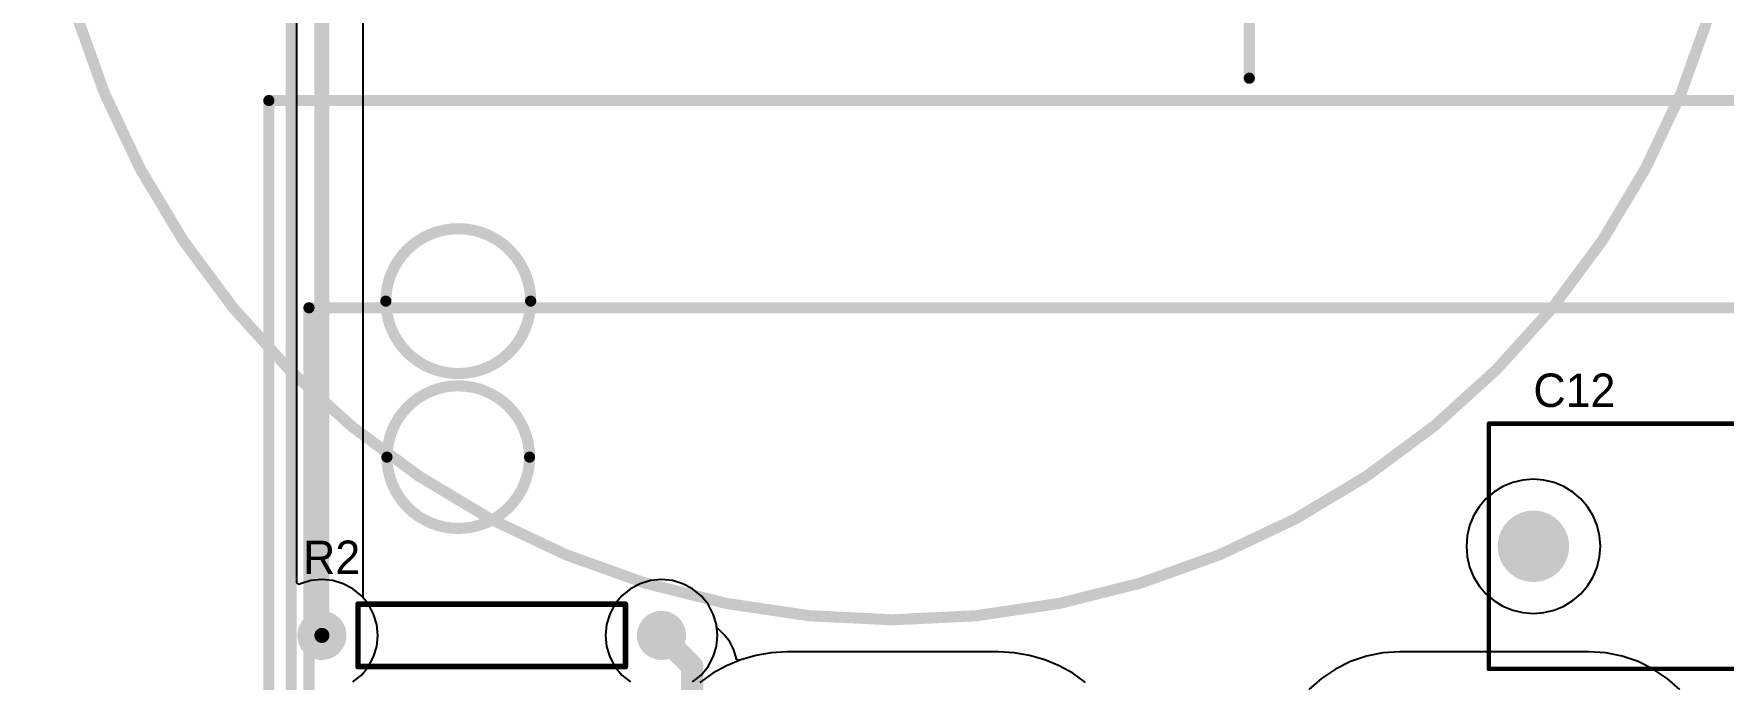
# Model space of a CAD drawing. Extents: x 69 to 227, y 90 to 377.
# Drawn here: x 69.5 to 145.3, y 192.5 to 221.5 of the extents above; entities that cross this region are included whole.
import ezdxf

# ---------------------------------------------------------------- set-up
doc = ezdxf.new("R2010")
doc.units = 0
doc.layers.get('0').update_dxf_attribs({"linetype": 'CONTINUOUS'})
for name, color, linetype in [('BOTTOMLAYER', 5, 'CONTINUOUS'), ('BOTTOMOVERLAY', 54, 'CONTINUOUS'), ('BOTTOMSOLDER', 6, 'CONTINUOUS'), ('MECHANICAL4', 56, 'CONTINUOUS'), ('MULTILAYER', 9, 'CONTINUOUS'), ('TOPLAYER', 1, 'CONTINUOUS'), ('TOPOVERLAY', 2, 'CONTINUOUS'), ('TOPSOLDER', 216, 'CONTINUOUS')]:
    doc.layers.add(name, color=color, linetype=linetype)

# ---------------------------------------------------------------- blocks, each defined once
blk = doc.blocks.new('R___A_____0_6___10')
at = {"layer": 'BOTTOMLAYER', "const_width": 1.00000054}
for points in [[(-8.119999, 0, 1), (-7.120000999999999, 0, 1)], [(7.120000999999999, 0, 1), (8.119999, 0, 1)]]:
    blk.add_lwpolyline(points, format="xyb", close=True, dxfattribs=at)
at = {"layer": 'BOTTOMSOLDER', "const_width": 1.10160054}
for points in [[(-8.170798999999999, 0, 1), (-7.069200999999999, 0, 1)], [(7.069200999999999, 0, 1), (8.170798999999999, 0, 1)]]:
    blk.add_lwpolyline(points, format="xyb", close=True, dxfattribs=at)
at = {"layer": 'MULTILAYER', "const_width": 1.00000054}
for points in [[(-8.119999, 0, 1), (-7.120000999999999, 0, 1)], [(7.120000999999999, 0, 1), (8.119999, 0, 1)]]:
    blk.add_lwpolyline(points, format="xyb", close=True, dxfattribs=at)
at = {"layer": 'TOPLAYER', "const_width": 1.00000054}
for points in [[(-8.119999, 0, 1), (-7.120000999999999, 0, 1)], [(7.120000999999999, 0, 1), (8.119999, 0, 1)]]:
    blk.add_lwpolyline(points, format="xyb", close=True, dxfattribs=at)
at = {"layer": 'TOPOVERLAY', "const_width": 0.254}
for points in [[(6.000000699999999, 1.39999974), (-6.000000699999999, 1.3999972)], [(-6.000000699999999, 1.3999972), (-6.000000699999999, -1.39999974)], [(6.000000699999999, 1.39999974), (6.000000699999999, -1.3999972)], [(6.000000699999999, -1.3999972), (-6.000000699999999, -1.39999974)]]:
    blk.add_lwpolyline(points, dxfattribs=at)
at = {"layer": 'TOPOVERLAY', "const_width": 0.127}
for points in [[(-6.0635007, 1.3999972, 1), (-5.9365007, 1.3999972, 1)], [(-6.0635007, 1.3999972, 1), (-5.9365007, 1.3999972, 1)], [(5.9365007, 1.39999974, 1), (6.0635007, 1.39999974, 1)], [(5.9365007, 1.39999974, 1), (6.0635007, 1.39999974, 1)], [(-6.0635007, -1.39999974, 1), (-5.9365007, -1.39999974, 1)], [(-6.0635007, -1.39999974, 1), (-5.9365007, -1.39999974, 1)], [(5.9365007, -1.3999972, 1), (6.0635007, -1.3999972, 1)], [(5.9365007, -1.3999972, 1), (6.0635007, -1.3999972, 1)]]:
    blk.add_lwpolyline(points, format="xyb", close=True, dxfattribs=at)
at = {"layer": 'TOPSOLDER', "const_width": 1.10160054}
for points in [[(-8.170798999999999, 0, 1), (-7.069200999999999, 0, 1)], [(7.069200999999999, 0, 1), (8.170798999999999, 0, 1)]]:
    blk.add_lwpolyline(points, format="xyb", close=True, dxfattribs=at)
blk = doc.blocks.new('B32653A0224_12')
at = {"layer": 'BOTTOMLAYER', "const_width": 1.49999954}
for points in [[(-11.99999886, 0, 1), (-10.50000186, 0, 1)], [(10.50000186, 0, 1), (11.99999886, 0, 1)]]:
    blk.add_lwpolyline(points, format="xyb", close=True, dxfattribs=at)
at = {"layer": 'BOTTOMSOLDER', "const_width": 1.60159954}
for points in [[(-12.05079886, 0, 1), (-10.44920186, 0, 1)], [(10.44920186, 0, 1), (12.05079886, 0, 1)]]:
    blk.add_lwpolyline(points, format="xyb", close=True, dxfattribs=at)
at = {"layer": 'MULTILAYER', "const_width": 1.49999954}
for points in [[(-11.99999886, 0, 1), (-10.50000186, 0, 1)], [(10.50000186, 0, 1), (11.99999886, 0, 1)]]:
    blk.add_lwpolyline(points, format="xyb", close=True, dxfattribs=at)
at = {"layer": 'TOPLAYER', "const_width": 1.49999954}
for points in [[(-11.99999886, 0, 1), (-10.50000186, 0, 1)], [(10.50000186, 0, 1), (11.99999886, 0, 1)]]:
    blk.add_lwpolyline(points, format="xyb", close=True, dxfattribs=at)
at = {"layer": 'TOPOVERLAY', "const_width": 0.1999996}
for points in [[(-13.2499989, 5.49999916), (-13.2499989, -5.49999916)], [(13.2499989, 5.49999916), (-13.2499989, 5.49999916)], [(13.2499989, 5.49999916), (13.2499989, -5.49999916)], [(13.2499989, -5.49999916), (-13.2499989, -5.49999916)]]:
    blk.add_lwpolyline(points, dxfattribs=at)
at = {"layer": 'TOPOVERLAY', "const_width": 0.0999998}
for points in [[(-13.2999988, 5.49999916, 1), (-13.199999, 5.49999916, 1)], [(-13.2999988, 5.49999916, 1), (-13.199999, 5.49999916, 1)], [(13.199999, 5.49999916, 1), (13.2999988, 5.49999916, 1)], [(13.199999, 5.49999916, 1), (13.2999988, 5.49999916, 1)], [(-13.2999988, -5.49999916, 1), (-13.199999, -5.49999916, 1)], [(-13.2999988, -5.49999916, 1), (-13.199999, -5.49999916, 1)], [(13.199999, -5.49999916, 1), (13.2999988, -5.49999916, 1)], [(13.199999, -5.49999916, 1), (13.2999988, -5.49999916, 1)]]:
    blk.add_lwpolyline(points, format="xyb", close=True, dxfattribs=at)
at = {"layer": 'TOPSOLDER', "const_width": 1.60159954}
for points in [[(-12.05079886, 0, 1), (-10.44920186, 0, 1)], [(10.44920186, 0, 1), (12.05079886, 0, 1)]]:
    blk.add_lwpolyline(points, format="xyb", close=True, dxfattribs=at)
blk = doc.blocks.new('PEH200YV447BMB2_19')
at = {"layer": 'TOPOVERLAY'}
for points, const_width in [([(38.2999996, 0, 1), (-38.2999996, 0, 1)], 0.499999), ([(-16.1249995, 13.99999994, 1), (-15.87500254, 13.99999994, 1)], 0.2499995)]:
    blk.add_lwpolyline(points, format="xyb", close=True, dxfattribs=dict(at, const_width=const_width))
at = {"layer": 'TOPOVERLAY', "const_width": 0.499999}
blk.add_lwpolyline([(-16.00000102, 13.99999994), (-16.00000102, 8.99999978)], dxfattribs=at)
blk = doc.blocks.new('CM300_SKM200_DUAL_FOOTPRIN')
at = {"layer": 'BOTTOMOVERLAY', "const_width": 0.499999}
for points in [[(-54.99999922, -39.99999874), (-54.99999922, 39.99999874)], [(-54.99999922, 39.99999874), (54.99999922, 39.99999874)], [(-53.20000027999999, 30.69999956), (53.20000027999999, 30.69999956)], [(-53.20000027999999, -30.69999956), (-53.20000027999999, 30.69999956)]]:
    blk.add_lwpolyline(points, dxfattribs=at)
at = {"layer": 'BOTTOMOVERLAY'}
for points, const_width in [([(-55.12499769999999, 39.99999874, 1), (-54.87500074, 39.99999874, 1)], 0.2499995), ([(-55.12499769999999, 39.99999874, 1), (-54.87500074, 39.99999874, 1)], 0.2499995), ([(-43.24999986, 30.99999896, 1), (-49.7500021, 30.99999896, 1)], 0.499999), ([(-49.87500058, 30.99999896, 1), (-49.62500361999999, 30.99999896, 1)], 0.2499995), ([(-43.37499834, 30.99999896, 1), (-43.12500138, 30.99999896, 1)], 0.2499995), ([(-53.32499875999999, 30.69999956, 1), (-53.0750018, 30.69999956, 1)], 0.2499995), ([(-53.32499875999999, 30.69999956, 1), (-53.0750018, 30.69999956, 1)], 0.2499995), ([(-43.29999976, 24.00000026, 1), (-49.7000022, 24.00000026, 1)], 0.499999), ([(-49.82500068, 24.00000026, 1), (-49.57500372, 24.00000026, 1)], 0.2499995), ([(-43.42499824, 24.00000026, 1), (-43.17500128, 24.00000026, 1)], 0.2499995)]:
    blk.add_lwpolyline(points, format="xyb", close=True, dxfattribs=dict(at, const_width=const_width))

msp = doc.modelspace()

# ---------------------------------------------------------------- linework, layer by layer
at = {"layer": 'BOTTOMLAYER'}
for p, q in [((81.25487686, 196.8568453), (81.25487178, 270.14315796)), ((134.98119308, 200.93455368), (134.6221209, 200.62787916)), ((135.38381864, 201.1812842), (134.98119308, 200.93455368)), ((135.82008396, 201.36198996), (135.38381864, 201.1812842)), ((136.27924738, 201.47222596), (135.82008396, 201.36198996)), ((136.75000082, 201.5092744), (136.27924738, 201.47222596)), ((137.22075426, 201.47222596), (136.75000082, 201.5092744)), ((137.67991768, 201.36198996), (137.22075426, 201.47222596)), ((138.116183, 201.1812842), (137.67991768, 201.36198996)), ((138.51880856, 200.93455368), (138.116183, 201.1812842)), ((138.87788074, 200.62787916), (138.51880856, 200.93455368)), ((134.31544638, 200.26880698), (134.06871586, 199.86618142)), ((134.6221209, 200.62787916), (134.31544638, 200.26880698)), ((139.18455526, 200.26880698), (138.87788074, 200.62787916)), ((139.43128578, 199.86618142), (139.18455526, 200.26880698)), ((133.8880101, 199.4299161), (133.7777741, 198.97075268)), ((134.06871586, 199.86618142), (133.8880101, 199.4299161)), ((139.61199154, 199.4299161), (139.43128578, 199.86618142)), ((139.72222754, 198.97075268), (139.61199154, 199.4299161)), ((133.7777741, 198.97075268), (133.74072566, 198.49999924)), ((139.75927598, 198.49999924), (139.72222754, 198.97075268)), ((133.74072566, 198.49999924), (133.7777741, 198.0292458)), ((133.7777741, 198.0292458), (133.8880101, 197.57008238)), ((139.61199154, 197.57008238), (139.72222754, 198.0292458)), ((139.72222754, 198.0292458), (139.75927598, 198.49999924)), ((133.8880101, 197.57008238), (134.06871586, 197.13381706)), ((134.06871586, 197.13381706), (134.31544638, 196.7311915)), ((139.18455526, 196.7311915), (139.43128578, 197.13381706)), ((139.43128578, 197.13381706), (139.61199154, 197.57008238)), ((81.36380983999999, 196.7915546), (81.25487686, 196.8568453)), ((81.41866368, 196.82087382), (81.36380983999999, 196.7915546)), ((81.88991496, 196.96382502), (81.41866368, 196.82087382)), ((82.38000034, 197.01209518), (81.88991496, 196.96382502)), ((82.87008571999999, 196.96382502), (82.38000034, 197.01209518)), ((83.341337, 196.82087382), (82.87008571999999, 196.96382502)), ((83.77564652, 196.58873052), (83.341337, 196.82087382)), ((84.1563214, 196.27632068), (83.77564652, 196.58873052)), ((96.22435416, 196.58873052), (95.84367927999999, 196.27632068)), ((96.65866367999999, 196.82087382), (96.22435416, 196.58873052)), ((97.12991496, 196.96382502), (96.65866367999999, 196.82087382)), ((97.62000033999999, 197.01209518), (97.12991496, 196.96382502)), ((98.11008572, 196.96382502), (97.62000033999999, 197.01209518)), ((98.581337, 196.82087382), (98.11008572, 196.96382502)), ((99.01564651999999, 196.58873052), (98.581337, 196.82087382)), ((99.3963214, 196.27632068), (99.01564651999999, 196.58873052)), ((134.31544638, 196.7311915), (134.6221209, 196.37211932)), ((134.6221209, 196.37211932), (134.98119308, 196.0654448)), ((138.51880856, 196.0654448), (138.87788074, 196.37211932)), ((138.87788074, 196.37211932), (139.18455526, 196.7311915)), ((84.46873124, 195.8956458), (84.1563214, 196.27632068)), ((84.70087453999999, 195.46133628), (84.46873124, 195.8956458)), ((95.53126943999999, 195.8956458), (95.29912614, 195.46133628)), ((95.84367927999999, 196.27632068), (95.53126943999999, 195.8956458)), ((99.70873123999999, 195.8956458), (99.3963214, 196.27632068)), ((99.94087454, 195.46133628), (99.70873123999999, 195.8956458)), ((134.98119308, 196.0654448), (135.38381864, 195.81871428)), ((135.38381864, 195.81871428), (135.82008396, 195.63800852)), ((135.82008396, 195.63800852), (136.27924738, 195.52777252)), ((137.22075426, 195.52777252), (137.67991768, 195.63800852)), ((137.67991768, 195.63800852), (138.116183, 195.81871428)), ((138.116183, 195.81871428), (138.51880856, 196.0654448)), ((84.84382574, 194.990085), (84.70087453999999, 195.46133628)), ((84.89209589999999, 194.49999962), (84.84382574, 194.990085)), ((95.15617494, 194.990085), (95.10790478, 194.49999962)), ((95.29912614, 195.46133628), (95.15617494, 194.990085)), ((100.08382574, 194.990085), (99.94087454, 195.46133628)), ((100.1320959, 194.49999962), (100.08382574, 194.990085)), ((136.27924738, 195.52777252), (136.75000082, 195.49072408)), ((136.75000082, 195.49072408), (137.22075426, 195.52777252)), ((84.84382574, 194.00991424), (84.89209589999999, 194.49999962)), ((95.10790478, 194.49999962), (95.15617494, 194.00991424)), ((100.08382574, 194.00991424), (100.1320959, 194.49999962)), ((84.46873124, 193.10435344), (84.70087453999999, 193.53866296)), ((84.70087453999999, 193.53866296), (84.84382574, 194.00991424)), ((95.15617494, 194.00991424), (95.29912614, 193.53866296)), ((95.29912614, 193.53866296), (95.53126943999999, 193.10435344)), ((99.70873123999999, 193.10435344), (99.94087454, 193.53866296)), ((99.94087454, 193.53866296), (100.08382574, 194.00991424)), ((101.18250274, 193.4085667), (100.53395438, 193.13992868)), ((101.85705308, 193.6029021), (101.18250274, 193.4085667)), ((102.54911926, 193.72048886), (101.85705308, 193.6029021)), ((103.24999924, 193.7598487), (102.54911926, 193.72048886)), ((112.75000056, 193.7598487), (103.24999924, 193.7598487)), ((113.45088054, 193.72048886), (112.75000056, 193.7598487)), ((114.14294672, 193.6029021), (113.45088054, 193.72048886)), ((114.81749706, 193.4085667), (114.14294672, 193.6029021)), ((115.46604542, 193.13992868), (114.81749706, 193.4085667)), ((129.25859848, 193.56599082), (128.54485086, 193.3237053)), ((129.99786548, 193.71304158), (129.25859848, 193.56599082)), ((130.75000012, 193.7623379), (129.99786548, 193.71304158)), ((139.24999836, 193.7623379), (130.75000012, 193.7623379)), ((140.002133, 193.71304158), (139.24999836, 193.7623379)), ((140.7414, 193.56599082), (140.002133, 193.71304158)), ((141.45514762, 193.3237053), (140.7414, 193.56599082)), ((83.77564652, 192.41126872), (84.1563214, 192.72367856)), ((84.1563214, 192.72367856), (84.46873124, 193.10435344)), ((95.53126943999999, 193.10435344), (95.84367927999999, 192.72367856)), ((95.84367927999999, 192.72367856), (96.22435416, 192.41126872)), ((99.01564651999999, 192.41126872), (99.3963214, 192.72367856)), ((99.91956139999999, 192.80036624), (99.34705048, 192.39414658)), ((99.3963214, 192.72367856), (99.70873123999999, 193.10435344)), ((100.53395438, 193.13992868), (99.91956139999999, 192.80036624)), ((116.0804384, 192.80036624), (115.46604542, 193.13992868)), ((116.65294932, 192.39414658), (116.0804384, 192.80036624)), ((127.8688324, 192.9903303), (127.2421128, 192.57157066)), ((128.54485086, 193.3237053), (127.8688324, 192.9903303)), ((142.13116608, 192.9903303), (141.45514762, 193.3237053)), ((142.75788568, 192.57157066), (142.13116608, 192.9903303)), ((127.2421128, 192.57157066), (126.6754134, 192.07458918)), ((143.32458508, 192.07458918), (142.75788568, 192.57157066))]:
    msp.add_line(p, q, dxfattribs=at)
at = {"layer": 'MECHANICAL4', "const_width": 0.499999}
msp.add_lwpolyline([(80.99998024, 376.50000138), (81.00000055999999, 90.49999934)], dxfattribs=at)
at = {"layer": 'TOPLAYER'}
for p, q in [((84.22639238, 196.19093858), (84.22638984, 270.8090596)), ((96.22435416, 196.58873052), (95.84367927999999, 196.27632068)), ((96.65866367999999, 196.82087382), (96.22435416, 196.58873052)), ((97.12991496, 196.96382502), (96.65866367999999, 196.82087382)), ((97.62000033999999, 197.01209518), (97.12991496, 196.96382502)), ((98.11008572, 196.96382502), (97.62000033999999, 197.01209518)), ((98.581337, 196.82087382), (98.11008572, 196.96382502)), ((99.01564651999999, 196.58873052), (98.581337, 196.82087382)), ((99.3963214, 196.27632068), (99.01564651999999, 196.58873052)), ((84.46873124, 195.8956458), (84.22639238, 196.19093858)), ((84.70087453999999, 195.46133628), (84.46873124, 195.8956458)), ((95.53126943999999, 195.8956458), (95.29912614, 195.46133628)), ((95.84367927999999, 196.27632068), (95.53126943999999, 195.8956458)), ((99.70873123999999, 195.8956458), (99.3963214, 196.27632068)), ((99.94087454, 195.46133628), (99.70873123999999, 195.8956458)), ((84.84382574, 194.990085), (84.70087453999999, 195.46133628)), ((84.89209589999999, 194.49999962), (84.84382574, 194.990085)), ((95.15617494, 194.990085), (95.10790478, 194.49999962)), ((95.29912614, 195.46133628), (95.15617494, 194.990085)), ((100.08382574, 194.990085), (99.94087454, 195.46133628)), ((100.0960406, 194.86607204), (100.08382574, 194.990085)), ((100.42105646, 194.54105618), (100.0960406, 194.86607204)), ((84.84382574, 194.00991424), (84.89209589999999, 194.49999962)), ((95.10790478, 194.49999962), (95.15617494, 194.00991424)), ((100.67098484, 194.23651526), (100.42105646, 194.54105618)), ((100.85669948, 193.8890712), (100.67098484, 194.23651526)), ((84.46873124, 193.10435344), (84.70087453999999, 193.53866296)), ((84.70087453999999, 193.53866296), (84.84382574, 194.00991424)), ((95.15617494, 194.00991424), (95.29912614, 193.53866296)), ((95.29912614, 193.53866296), (95.53126943999999, 193.10435344)), ((100.97106044, 193.51206916), (100.85669948, 193.8890712)), ((100.97869568, 193.43456106), (100.97106044, 193.51206916)), ((101.08762866, 193.36926782), (100.97869568, 193.43456106)), ((101.18250274, 193.4085667), (101.08762866, 193.36926782)), ((101.85705308, 193.6029021), (101.18250274, 193.4085667)), ((102.54911926, 193.72048886), (101.85705308, 193.6029021)), ((103.24999924, 193.7598487), (102.54911926, 193.72048886)), ((112.75000056, 193.7598487), (103.24999924, 193.7598487)), ((113.45088054, 193.72048886), (112.75000056, 193.7598487)), ((114.14294672, 193.6029021), (113.45088054, 193.72048886)), ((114.81749706, 193.4085667), (114.14294672, 193.6029021)), ((115.46604542, 193.13992868), (114.81749706, 193.4085667)), ((83.77564652, 192.41126872), (84.1563214, 192.72367856)), ((84.1563214, 192.72367856), (84.46873124, 193.10435344)), ((95.53126943999999, 193.10435344), (95.84367927999999, 192.72367856)), ((95.84367927999999, 192.72367856), (96.22435416, 192.41126872)), ((116.0804384, 192.80036624), (115.46604542, 193.13992868)), ((116.65294932, 192.39414658), (116.0804384, 192.80036624))]:
    msp.add_line(p, q, dxfattribs=at)
for points, const_width in [([(82.38000034, 272.5000011), (82.38000287999999, 194.50000216)], 0.67499992), ([(97.62000033999999, 194.49999962), (99.00000012, 193.11999984)], 1.00000054), ([(82.38000034, 194.49999962), (82.38000287999999, 194.50000216)], 0.499999), ([(99.00000012, 191.999997), (99.00000012, 193.11999984)], 1.00000054)]:
    msp.add_lwpolyline(points, dxfattribs=dict(at, const_width=const_width))
for points, const_width in [([(97.37000084, 194.49999962, 1), (97.86999983999999, 194.49999962, 1)], 0.499999), ([(82.2112529, 194.50000216, 1), (82.54875286, 194.50000216, 1)], 0.33749996), ([(82.25500186, 194.49999962, 1), (82.50499882, 194.49999962, 1)], 0.2499995), ([(82.2550044, 194.50000216, 1), (82.50500136, 194.50000216, 1)], 0.2499995), ([(98.75000062, 193.11999984, 1), (99.24999962, 193.11999984, 1)], 0.499999), ([(98.75000062, 193.11999984, 1), (99.24999962, 193.11999984, 1)], 0.499999)]:
    msp.add_lwpolyline(points, format="xyb", close=True, dxfattribs=dict(at, const_width=const_width))

# ---------------------------------------------------------------- block references
for name, p, rotation in [('PEH200YV447BMB2_19', (108.00000244, 233.50000036), 180), ('CM300_SKM200_DUAL_FOOTPRIN', (134.99999924, 178.50000114), 360), ('B32653A0224_12', (148.00000118, 198.49999924), 180), ('R___A_____0_6___10', (90.00000033999999, 194.49999962), 180)]:
    msp.add_blockref(name, p, dxfattribs=dict(rotation=rotation))

# ---------------------------------------------------------------- texts
at = {"layer": 'TOPOVERLAY'}
for s, p in [('C12', (136.75000082, 204.74999944)), ('R2', (81.53399999999999, 197.2564))]:
    msp.add_text(s, height=1.49999954, dxfattribs=at).set_placement(p)

doc.saveas('drawing.dxf')
